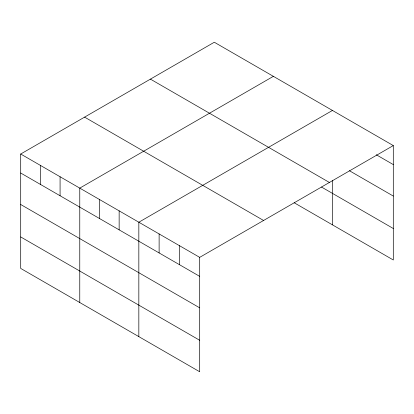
<?xml version="1.0" encoding="UTF-8"?>
<svg xmlns="http://www.w3.org/2000/svg" width="414" height="414" viewBox="0 0 414 414"><rect width="100%" height="100%" fill="white"/><g stroke="black" fill="none" stroke-linecap="round" stroke-linejoin="round"><path stroke-width="0.62" d="M20.7 154.018L199.693 257.358L199.693 371.762L20.7 268.422L20.7 154.018L214.307 42.238L393.3 145.578L393.3 259.982L294.157 202.741M273.375 76.342L79.767 188.122L79.767 302.525M332.442 110.445L138.835 222.225L138.835 336.623M199.693 257.358L393.3 145.578M376.305 154.769L393.3 164.581M349.437 170.739L393.3 196.06M150.417 79.126L329.409 182.465M321.507 187.05L393.3 228.497M84.591 117.131L263.583 220.471M20.7 173.021L199.693 276.361M20.7 204.5L199.693 307.84M20.7 236.937L199.693 340.277M332.442 180.266L332.442 224.843M179.407 245.647L179.407 264.644M159.121 233.936L159.121 252.933M119.144 210.855L119.144 229.858M99.458 199.486L99.458 218.488M60.077 176.752L60.077 195.755M40.391 165.388L40.391 184.385"/></g></svg>
